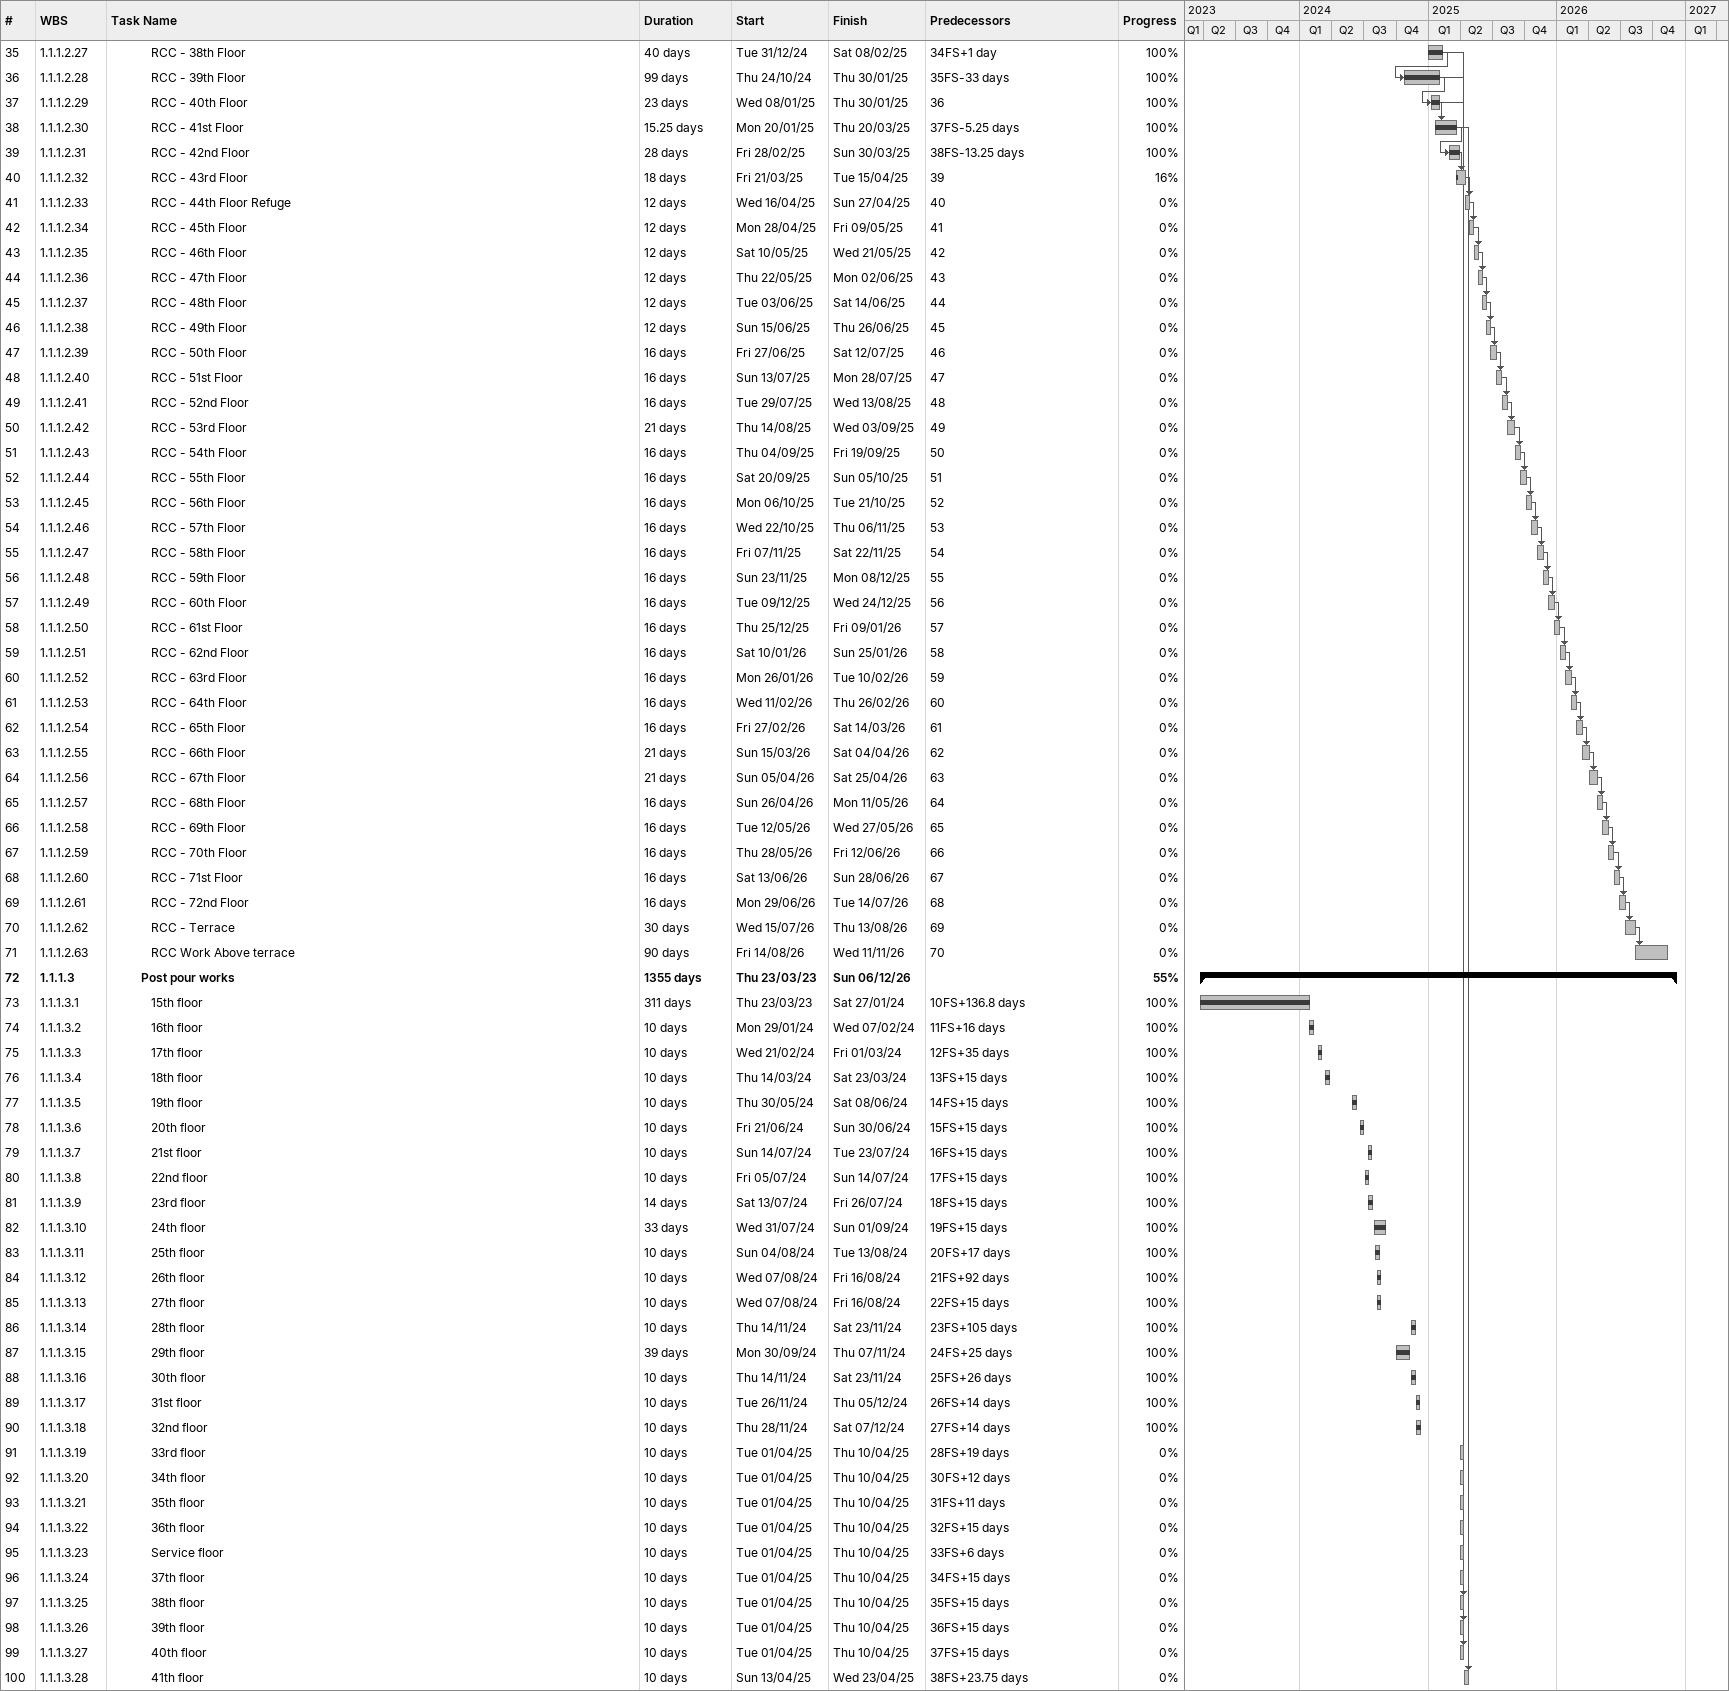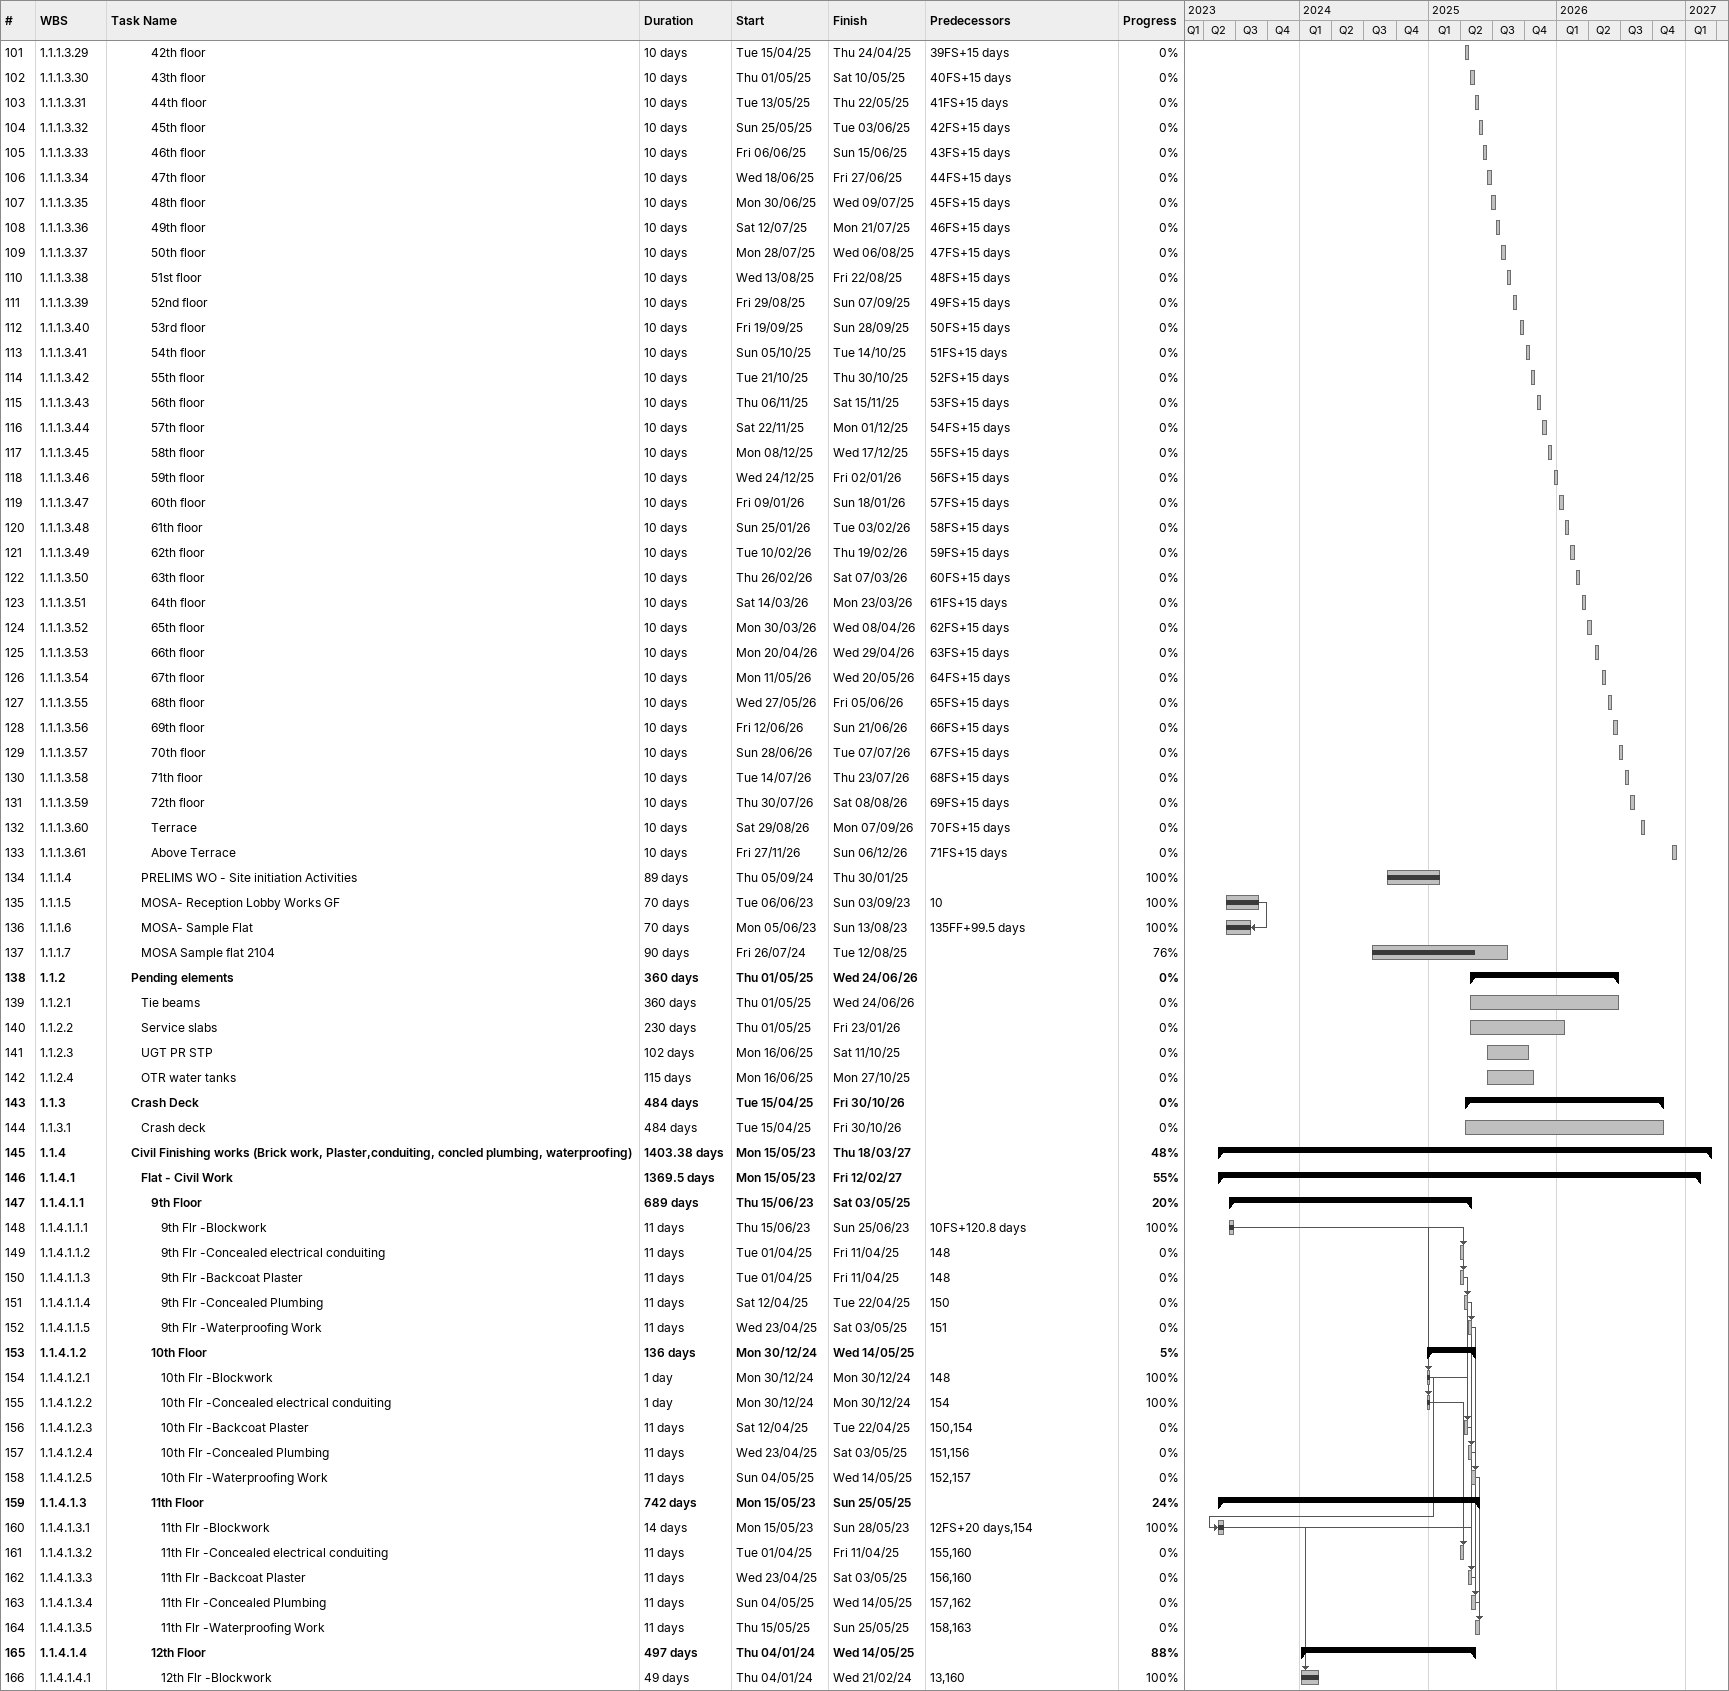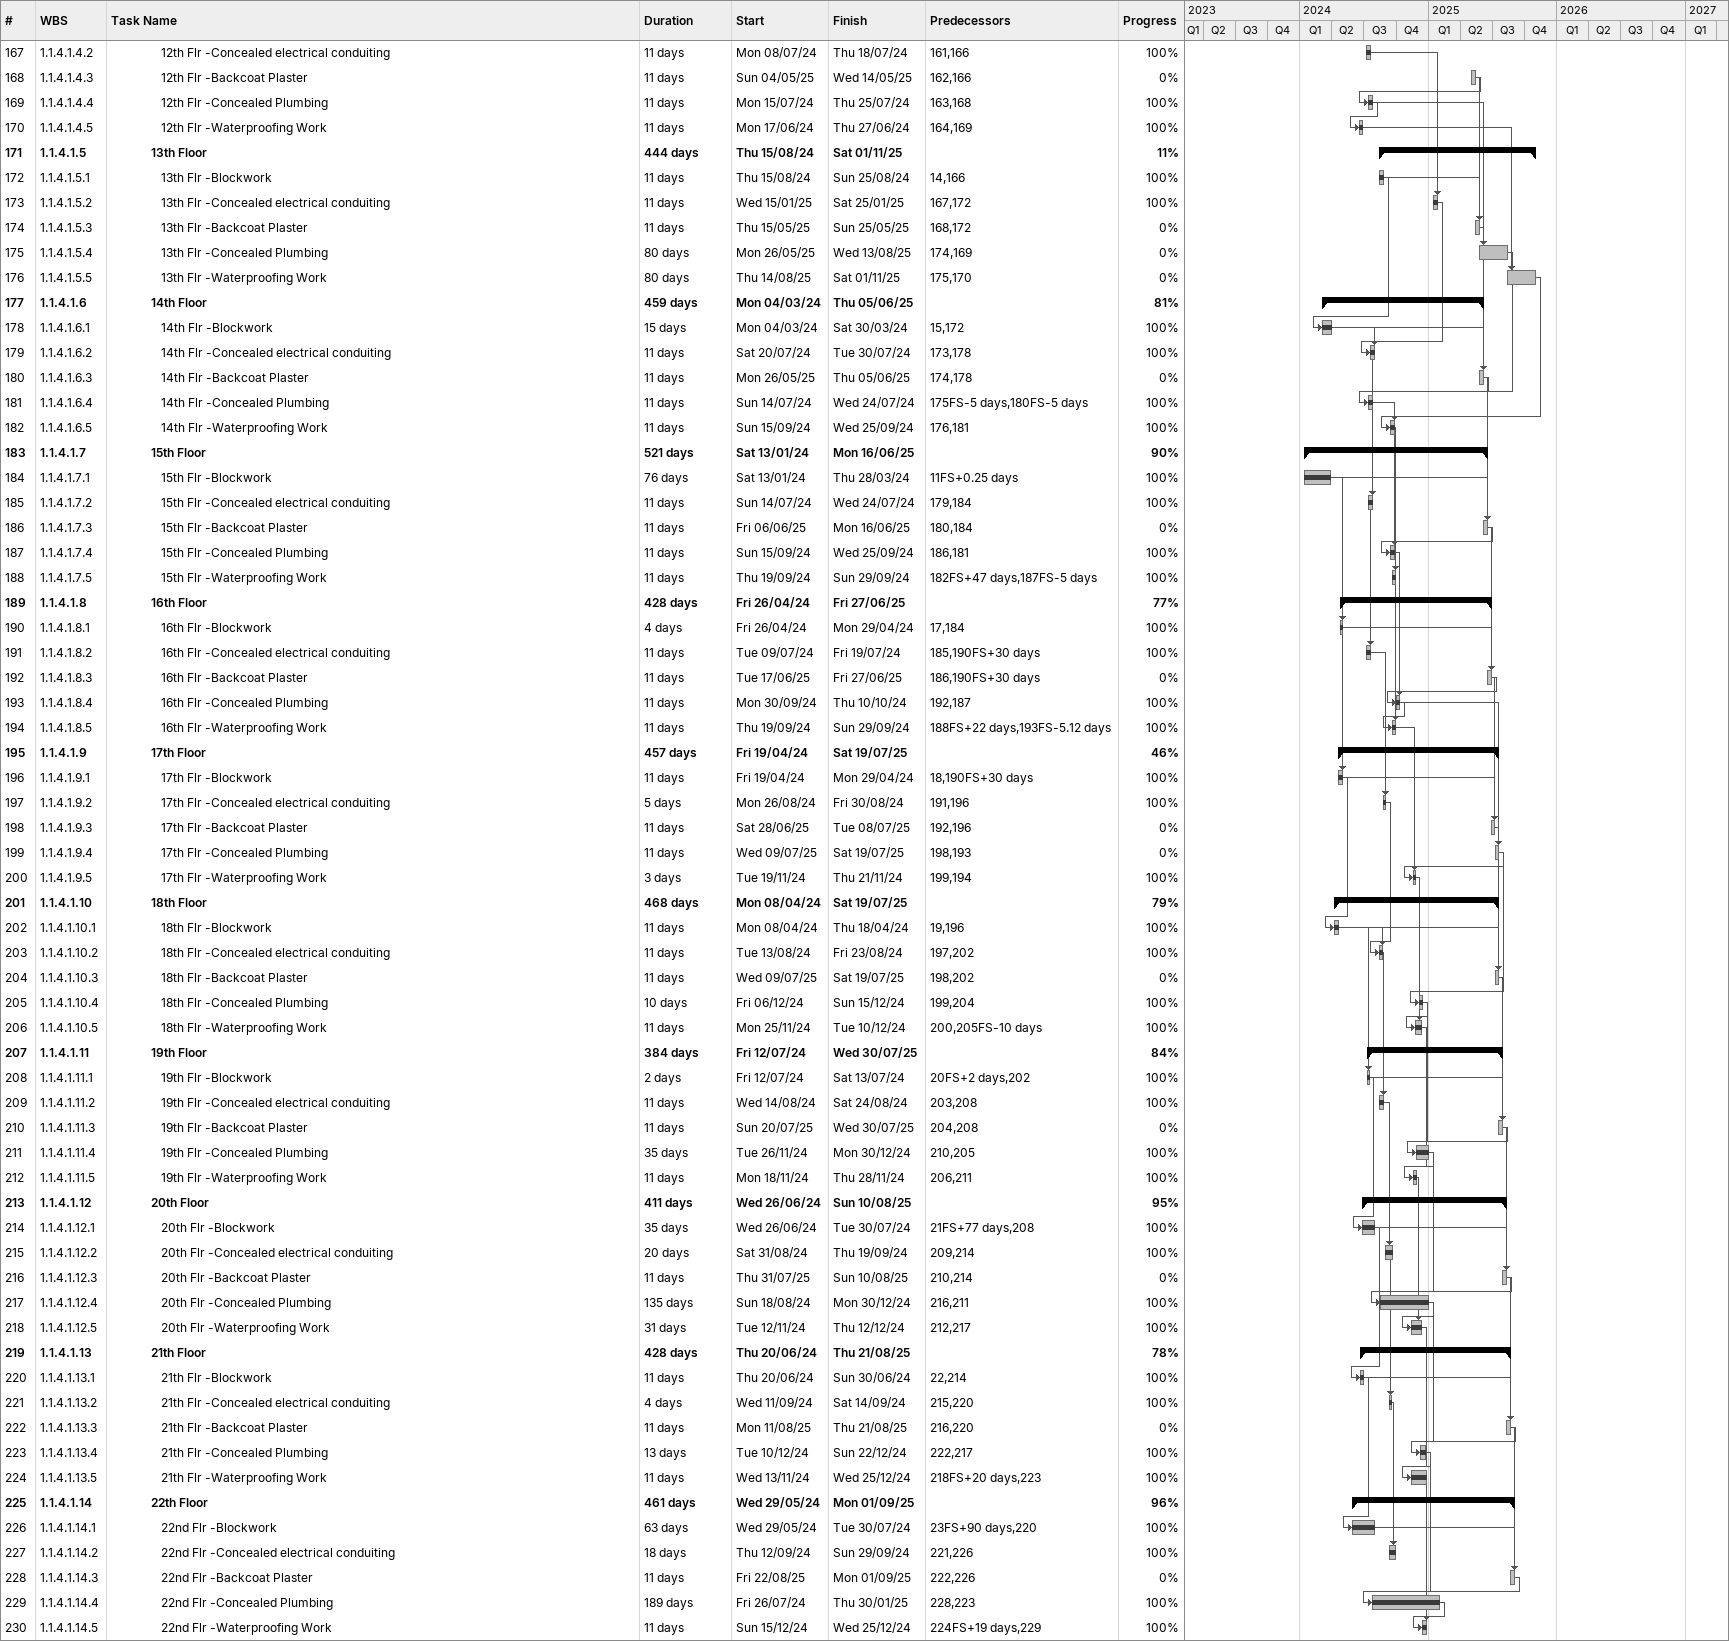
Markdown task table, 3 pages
| ID | WBS | Task | Duration | Start | Finish | Predecessors | % complete |
|---|---|---|---|---|---|---|---|
| 35 | 1.1.1.2.27 | RCC - 38th Floor | 40d | 2024-12-31 | 2025-02-08 | 34FS+1d | 100 |
| 36 | 1.1.1.2.28 | RCC - 39th Floor | 99d | 2024-10-24 | 2025-01-30 | 35FS-33d | 100 |
| 37 | 1.1.1.2.29 | RCC - 40th Floor | 23d | 2025-01-08 | 2025-01-30 | 36 | 100 |
| 38 | 1.1.1.2.30 | RCC - 41st Floor | 15.25d | 2025-01-20 | 2025-03-20 | 37FS-5.25d | 100 |
| 39 | 1.1.1.2.31 | RCC - 42nd Floor | 28d | 2025-02-28 | 2025-03-30 | 38FS-13.25d | 100 |
| 40 | 1.1.1.2.32 | RCC - 43rd Floor | 18d | 2025-03-21 | 2025-04-15 | 39 | 16 |
| 41 | 1.1.1.2.33 | RCC - 44th Floor Refuge | 12d | 2025-04-16 | 2025-04-27 | 40 | 0 |
| 42 | 1.1.1.2.34 | RCC - 45th Floor | 12d | 2025-04-28 | 2025-05-09 | 41 | 0 |
| 43 | 1.1.1.2.35 | RCC - 46th Floor | 12d | 2025-05-10 | 2025-05-21 | 42 | 0 |
| 44 | 1.1.1.2.36 | RCC - 47th Floor | 12d | 2025-05-22 | 2025-06-02 | 43 | 0 |
| 45 | 1.1.1.2.37 | RCC - 48th Floor | 12d | 2025-06-03 | 2025-06-14 | 44 | 0 |
| 46 | 1.1.1.2.38 | RCC - 49th Floor | 12d | 2025-06-15 | 2025-06-26 | 45 | 0 |
| 47 | 1.1.1.2.39 | RCC - 50th Floor | 16d | 2025-06-27 | 2025-07-12 | 46 | 0 |
| 48 | 1.1.1.2.40 | RCC - 51st Floor | 16d | 2025-07-13 | 2025-07-28 | 47 | 0 |
| 49 | 1.1.1.2.41 | RCC - 52nd Floor | 16d | 2025-07-29 | 2025-08-13 | 48 | 0 |
| 50 | 1.1.1.2.42 | RCC - 53rd Floor | 21d | 2025-08-14 | 2025-09-03 | 49 | 0 |
| 51 | 1.1.1.2.43 | RCC - 54th Floor | 16d | 2025-09-04 | 2025-09-19 | 50 | 0 |
| 52 | 1.1.1.2.44 | RCC - 55th Floor | 16d | 2025-09-20 | 2025-10-05 | 51 | 0 |
| 53 | 1.1.1.2.45 | RCC - 56th Floor | 16d | 2025-10-06 | 2025-10-21 | 52 | 0 |
| 54 | 1.1.1.2.46 | RCC - 57th Floor | 16d | 2025-10-22 | 2025-11-06 | 53 | 0 |
| 55 | 1.1.1.2.47 | RCC - 58th Floor | 16d | 2025-11-07 | 2025-11-22 | 54 | 0 |
| 56 | 1.1.1.2.48 | RCC - 59th Floor | 16d | 2025-11-23 | 2025-12-08 | 55 | 0 |
| 57 | 1.1.1.2.49 | RCC - 60th Floor | 16d | 2025-12-09 | 2025-12-24 | 56 | 0 |
| 58 | 1.1.1.2.50 | RCC - 61st Floor | 16d | 2025-12-25 | 2026-01-09 | 57 | 0 |
| 59 | 1.1.1.2.51 | RCC - 62nd Floor | 16d | 2026-01-10 | 2026-01-25 | 58 | 0 |
| 60 | 1.1.1.2.52 | RCC - 63rd Floor | 16d | 2026-01-26 | 2026-02-10 | 59 | 0 |
| 61 | 1.1.1.2.53 | RCC - 64th Floor | 16d | 2026-02-11 | 2026-02-26 | 60 | 0 |
| 62 | 1.1.1.2.54 | RCC - 65th Floor | 16d | 2026-02-27 | 2026-03-14 | 61 | 0 |
| 63 | 1.1.1.2.55 | RCC - 66th Floor | 21d | 2026-03-15 | 2026-04-04 | 62 | 0 |
| 64 | 1.1.1.2.56 | RCC - 67th Floor | 21d | 2026-04-05 | 2026-04-25 | 63 | 0 |
| 65 | 1.1.1.2.57 | RCC - 68th Floor | 16d | 2026-04-26 | 2026-05-11 | 64 | 0 |
| 66 | 1.1.1.2.58 | RCC - 69th Floor | 16d | 2026-05-12 | 2026-05-27 | 65 | 0 |
| 67 | 1.1.1.2.59 | RCC - 70th Floor | 16d | 2026-05-28 | 2026-06-12 | 66 | 0 |
| 68 | 1.1.1.2.60 | RCC - 71st Floor | 16d | 2026-06-13 | 2026-06-28 | 67 | 0 |
| 69 | 1.1.1.2.61 | RCC - 72nd Floor | 16d | 2026-06-29 | 2026-07-14 | 68 | 0 |
| 70 | 1.1.1.2.62 | RCC - Terrace | 30d | 2026-07-15 | 2026-08-13 | 69 | 0 |
| 71 | 1.1.1.2.63 | RCC Work Above terrace | 90d | 2026-08-14 | 2026-11-11 | 70 | 0 |
| 72 | 1.1.1.3 | **Post pour works** | 1355d | 2023-03-23 | 2026-12-06 |  | 55 |
| 73 | 1.1.1.3.1 | 15th floor | 311d | 2023-03-23 | 2024-01-27 | 10FS+136.8d | 100 |
| 74 | 1.1.1.3.2 | 16th floor | 10d | 2024-01-29 | 2024-02-07 | 11FS+16d | 100 |
| 75 | 1.1.1.3.3 | 17th floor | 10d | 2024-02-21 | 2024-03-01 | 12FS+35d | 100 |
| 76 | 1.1.1.3.4 | 18th floor | 10d | 2024-03-14 | 2024-03-23 | 13FS+15d | 100 |
| 77 | 1.1.1.3.5 | 19th floor | 10d | 2024-05-30 | 2024-06-08 | 14FS+15d | 100 |
| 78 | 1.1.1.3.6 | 20th floor | 10d | 2024-06-21 | 2024-06-30 | 15FS+15d | 100 |
| 79 | 1.1.1.3.7 | 21st floor | 10d | 2024-07-14 | 2024-07-23 | 16FS+15d | 100 |
| 80 | 1.1.1.3.8 | 22nd floor | 10d | 2024-07-05 | 2024-07-14 | 17FS+15d | 100 |
| 81 | 1.1.1.3.9 | 23rd floor | 14d | 2024-07-13 | 2024-07-26 | 18FS+15d | 100 |
| 82 | 1.1.1.3.10 | 24th floor | 33d | 2024-07-31 | 2024-09-01 | 19FS+15d | 100 |
| 83 | 1.1.1.3.11 | 25th floor | 10d | 2024-08-04 | 2024-08-13 | 20FS+17d | 100 |
| 84 | 1.1.1.3.12 | 26th floor | 10d | 2024-08-07 | 2024-08-16 | 21FS+92d | 100 |
| 85 | 1.1.1.3.13 | 27th floor | 10d | 2024-08-07 | 2024-08-16 | 22FS+15d | 100 |
| 86 | 1.1.1.3.14 | 28th floor | 10d | 2024-11-14 | 2024-11-23 | 23FS+105d | 100 |
| 87 | 1.1.1.3.15 | 29th floor | 39d | 2024-09-30 | 2024-11-07 | 24FS+25d | 100 |
| 88 | 1.1.1.3.16 | 30th floor | 10d | 2024-11-14 | 2024-11-23 | 25FS+26d | 100 |
| 89 | 1.1.1.3.17 | 31st floor | 10d | 2024-11-26 | 2024-12-05 | 26FS+14d | 100 |
| 90 | 1.1.1.3.18 | 32nd floor | 10d | 2024-11-28 | 2024-12-07 | 27FS+14d | 100 |
| 91 | 1.1.1.3.19 | 33rd floor | 10d | 2025-04-01 | 2025-04-10 | 28FS+19d | 0 |
| 92 | 1.1.1.3.20 | 34th floor | 10d | 2025-04-01 | 2025-04-10 | 30FS+12d | 0 |
| 93 | 1.1.1.3.21 | 35th floor | 10d | 2025-04-01 | 2025-04-10 | 31FS+11d | 0 |
| 94 | 1.1.1.3.22 | 36th floor | 10d | 2025-04-01 | 2025-04-10 | 32FS+15d | 0 |
| 95 | 1.1.1.3.23 | Service floor | 10d | 2025-04-01 | 2025-04-10 | 33FS+6d | 0 |
| 96 | 1.1.1.3.24 | 37th floor | 10d | 2025-04-01 | 2025-04-10 | 34FS+15d | 0 |
| 97 | 1.1.1.3.25 | 38th floor | 10d | 2025-04-01 | 2025-04-10 | 35FS+15d | 0 |
| 98 | 1.1.1.3.26 | 39th floor | 10d | 2025-04-01 | 2025-04-10 | 36FS+15d | 0 |
| 99 | 1.1.1.3.27 | 40th floor | 10d | 2025-04-01 | 2025-04-10 | 37FS+15d | 0 |
| 100 | 1.1.1.3.28 | 41th floor | 10d | 2025-04-13 | 2025-04-23 | 38FS+23.75d | 0 |
| 101 | 1.1.1.3.29 | 42th floor | 10d | 2025-04-15 | 2025-04-24 | 39FS+15d | 0 |
| 102 | 1.1.1.3.30 | 43th floor | 10d | 2025-05-01 | 2025-05-10 | 40FS+15d | 0 |
| 103 | 1.1.1.3.31 | 44th floor | 10d | 2025-05-13 | 2025-05-22 | 41FS+15d | 0 |
| 104 | 1.1.1.3.32 | 45th floor | 10d | 2025-05-25 | 2025-06-03 | 42FS+15d | 0 |
| 105 | 1.1.1.3.33 | 46th floor | 10d | 2025-06-06 | 2025-06-15 | 43FS+15d | 0 |
| 106 | 1.1.1.3.34 | 47th floor | 10d | 2025-06-18 | 2025-06-27 | 44FS+15d | 0 |
| 107 | 1.1.1.3.35 | 48th floor | 10d | 2025-06-30 | 2025-07-09 | 45FS+15d | 0 |
| 108 | 1.1.1.3.36 | 49th floor | 10d | 2025-07-12 | 2025-07-21 | 46FS+15d | 0 |
| 109 | 1.1.1.3.37 | 50th floor | 10d | 2025-07-28 | 2025-08-06 | 47FS+15d | 0 |
| 110 | 1.1.1.3.38 | 51st floor | 10d | 2025-08-13 | 2025-08-22 | 48FS+15d | 0 |
| 111 | 1.1.1.3.39 | 52nd floor | 10d | 2025-08-29 | 2025-09-07 | 49FS+15d | 0 |
| 112 | 1.1.1.3.40 | 53rd floor | 10d | 2025-09-19 | 2025-09-28 | 50FS+15d | 0 |
| 113 | 1.1.1.3.41 | 54th floor | 10d | 2025-10-05 | 2025-10-14 | 51FS+15d | 0 |
| 114 | 1.1.1.3.42 | 55th floor | 10d | 2025-10-21 | 2025-10-30 | 52FS+15d | 0 |
| 115 | 1.1.1.3.43 | 56th floor | 10d | 2025-11-06 | 2025-11-15 | 53FS+15d | 0 |
| 116 | 1.1.1.3.44 | 57th floor | 10d | 2025-11-22 | 2025-12-01 | 54FS+15d | 0 |
| 117 | 1.1.1.3.45 | 58th floor | 10d | 2025-12-08 | 2025-12-17 | 55FS+15d | 0 |
| 118 | 1.1.1.3.46 | 59th floor | 10d | 2025-12-24 | 2026-01-02 | 56FS+15d | 0 |
| 119 | 1.1.1.3.47 | 60th floor | 10d | 2026-01-09 | 2026-01-18 | 57FS+15d | 0 |
| 120 | 1.1.1.3.48 | 61th floor | 10d | 2026-01-25 | 2026-02-03 | 58FS+15d | 0 |
| 121 | 1.1.1.3.49 | 62th floor | 10d | 2026-02-10 | 2026-02-19 | 59FS+15d | 0 |
| 122 | 1.1.1.3.50 | 63th floor | 10d | 2026-02-26 | 2026-03-07 | 60FS+15d | 0 |
| 123 | 1.1.1.3.51 | 64th floor | 10d | 2026-03-14 | 2026-03-23 | 61FS+15d | 0 |
| 124 | 1.1.1.3.52 | 65th floor | 10d | 2026-03-30 | 2026-04-08 | 62FS+15d | 0 |
| 125 | 1.1.1.3.53 | 66th floor | 10d | 2026-04-20 | 2026-04-29 | 63FS+15d | 0 |
| 126 | 1.1.1.3.54 | 67th floor | 10d | 2026-05-11 | 2026-05-20 | 64FS+15d | 0 |
| 127 | 1.1.1.3.55 | 68th floor | 10d | 2026-05-27 | 2026-06-05 | 65FS+15d | 0 |
| 128 | 1.1.1.3.56 | 69th floor | 10d | 2026-06-12 | 2026-06-21 | 66FS+15d | 0 |
| 129 | 1.1.1.3.57 | 70th floor | 10d | 2026-06-28 | 2026-07-07 | 67FS+15d | 0 |
| 130 | 1.1.1.3.58 | 71th floor | 10d | 2026-07-14 | 2026-07-23 | 68FS+15d | 0 |
| 131 | 1.1.1.3.59 | 72th floor | 10d | 2026-07-30 | 2026-08-08 | 69FS+15d | 0 |
| 132 | 1.1.1.3.60 | Terrace | 10d | 2026-08-29 | 2026-09-07 | 70FS+15d | 0 |
| 133 | 1.1.1.3.61 | Above Terrace | 10d | 2026-11-27 | 2026-12-06 | 71FS+15d | 0 |
| 134 | 1.1.1.4 | PRELIMS WO - Site initiation Activities | 89d | 2024-09-05 | 2025-01-30 |  | 100 |
| 135 | 1.1.1.5 | MOSA- Reception Lobby Works GF | 70d | 2023-06-06 | 2023-09-03 | 10 | 100 |
| 136 | 1.1.1.6 | MOSA- Sample Flat | 70d | 2023-06-05 | 2023-08-13 | 135FF+99.5d | 100 |
| 137 | 1.1.1.7 | MOSA Sample flat 2104 | 90d | 2024-07-26 | 2025-08-12 |  | 76 |
| 138 | 1.1.2 | **Pending elements** | 360d | 2025-05-01 | 2026-06-24 |  | 0 |
| 139 | 1.1.2.1 | Tie beams | 360d | 2025-05-01 | 2026-06-24 |  | 0 |
| 140 | 1.1.2.2 | Service slabs | 230d | 2025-05-01 | 2026-01-23 |  | 0 |
| 141 | 1.1.2.3 | UGT PR STP | 102d | 2025-06-16 | 2025-10-11 |  | 0 |
| 142 | 1.1.2.4 | OTR water tanks | 115d | 2025-06-16 | 2025-10-27 |  | 0 |
| 143 | 1.1.3 | **Crash Deck** | 484d | 2025-04-15 | 2026-10-30 |  | 0 |
| 144 | 1.1.3.1 | Crash deck | 484d | 2025-04-15 | 2026-10-30 |  | 0 |
| 145 | 1.1.4 | **Civil Finishing works (Brick work, Plaster,conduiting, concled plumbing, waterproofing)** | 1403.38d | 2023-05-15 | 2027-03-18 |  | 48 |
| 146 | 1.1.4.1 | **Flat - Civil Work** | 1369.5d | 2023-05-15 | 2027-02-12 |  | 55 |
| 147 | 1.1.4.1.1 | **9th Floor** | 689d | 2023-06-15 | 2025-05-03 |  | 20 |
| 148 | 1.1.4.1.1.1 | 9th Flr -Blockwork | 11d | 2023-06-15 | 2023-06-25 | 10FS+120.8d | 100 |
| 149 | 1.1.4.1.1.2 | 9th Flr -Concealed electrical conduiting | 11d | 2025-04-01 | 2025-04-11 | 148 | 0 |
| 150 | 1.1.4.1.1.3 | 9th Flr -Backcoat Plaster | 11d | 2025-04-01 | 2025-04-11 | 148 | 0 |
| 151 | 1.1.4.1.1.4 | 9th Flr -Concealed Plumbing | 11d | 2025-04-12 | 2025-04-22 | 150 | 0 |
| 152 | 1.1.4.1.1.5 | 9th Flr -Waterproofing Work | 11d | 2025-04-23 | 2025-05-03 | 151 | 0 |
| 153 | 1.1.4.1.2 | **10th Floor** | 136d | 2024-12-30 | 2025-05-14 |  | 5 |
| 154 | 1.1.4.1.2.1 | 10th Flr -Blockwork | 1d | 2024-12-30 | 2024-12-30 | 148 | 100 |
| 155 | 1.1.4.1.2.2 | 10th Flr -Concealed electrical conduiting | 1d | 2024-12-30 | 2024-12-30 | 154 | 100 |
| 156 | 1.1.4.1.2.3 | 10th Flr -Backcoat Plaster | 11d | 2025-04-12 | 2025-04-22 | 150, 154 | 0 |
| 157 | 1.1.4.1.2.4 | 10th Flr -Concealed Plumbing | 11d | 2025-04-23 | 2025-05-03 | 151, 156 | 0 |
| 158 | 1.1.4.1.2.5 | 10th Flr -Waterproofing Work | 11d | 2025-05-04 | 2025-05-14 | 152, 157 | 0 |
| 159 | 1.1.4.1.3 | **11th Floor** | 742d | 2023-05-15 | 2025-05-25 |  | 24 |
| 160 | 1.1.4.1.3.1 | 11th Flr -Blockwork | 14d | 2023-05-15 | 2023-05-28 | 12FS+20d, 154 | 100 |
| 161 | 1.1.4.1.3.2 | 11th Flr -Concealed electrical conduiting | 11d | 2025-04-01 | 2025-04-11 | 155, 160 | 0 |
| 162 | 1.1.4.1.3.3 | 11th Flr -Backcoat Plaster | 11d | 2025-04-23 | 2025-05-03 | 156, 160 | 0 |
| 163 | 1.1.4.1.3.4 | 11th Flr -Concealed Plumbing | 11d | 2025-05-04 | 2025-05-14 | 157, 162 | 0 |
| 164 | 1.1.4.1.3.5 | 11th Flr -Waterproofing Work | 11d | 2025-05-15 | 2025-05-25 | 158, 163 | 0 |
| 165 | 1.1.4.1.4 | **12th Floor** | 497d | 2024-01-04 | 2025-05-14 |  | 88 |
| 166 | 1.1.4.1.4.1 | 12th Flr -Blockwork | 49d | 2024-01-04 | 2024-02-21 | 13, 160 | 100 |
| 167 | 1.1.4.1.4.2 | 12th Flr -Concealed electrical conduiting | 11d | 2024-07-08 | 2024-07-18 | 161, 166 | 100 |
| 168 | 1.1.4.1.4.3 | 12th Flr -Backcoat Plaster | 11d | 2025-05-04 | 2025-05-14 | 162, 166 | 0 |
| 169 | 1.1.4.1.4.4 | 12th Flr -Concealed Plumbing | 11d | 2024-07-15 | 2024-07-25 | 163, 168 | 100 |
| 170 | 1.1.4.1.4.5 | 12th Flr -Waterproofing Work | 11d | 2024-06-17 | 2024-06-27 | 164, 169 | 100 |
| 171 | 1.1.4.1.5 | **13th Floor** | 444d | 2024-08-15 | 2025-11-01 |  | 11 |
| 172 | 1.1.4.1.5.1 | 13th Flr -Blockwork | 11d | 2024-08-15 | 2024-08-25 | 14, 166 | 100 |
| 173 | 1.1.4.1.5.2 | 13th Flr -Concealed electrical conduiting | 11d | 2025-01-15 | 2025-01-25 | 167, 172 | 100 |
| 174 | 1.1.4.1.5.3 | 13th Flr -Backcoat Plaster | 11d | 2025-05-15 | 2025-05-25 | 168, 172 | 0 |
| 175 | 1.1.4.1.5.4 | 13th Flr -Concealed Plumbing | 80d | 2025-05-26 | 2025-08-13 | 174, 169 | 0 |
| 176 | 1.1.4.1.5.5 | 13th Flr -Waterproofing Work | 80d | 2025-08-14 | 2025-11-01 | 175, 170 | 0 |
| 177 | 1.1.4.1.6 | **14th Floor** | 459d | 2024-03-04 | 2025-06-05 |  | 81 |
| 178 | 1.1.4.1.6.1 | 14th Flr -Blockwork | 15d | 2024-03-04 | 2024-03-30 | 15, 172 | 100 |
| 179 | 1.1.4.1.6.2 | 14th Flr -Concealed electrical conduiting | 11d | 2024-07-20 | 2024-07-30 | 173, 178 | 100 |
| 180 | 1.1.4.1.6.3 | 14th Flr -Backcoat Plaster | 11d | 2025-05-26 | 2025-06-05 | 174, 178 | 0 |
| 181 | 1.1.4.1.6.4 | 14th Flr -Concealed Plumbing | 11d | 2024-07-14 | 2024-07-24 | 175FS-5d, 180FS-5d | 100 |
| 182 | 1.1.4.1.6.5 | 14th Flr -Waterproofing Work | 11d | 2024-09-15 | 2024-09-25 | 176, 181 | 100 |
| 183 | 1.1.4.1.7 | **15th Floor** | 521d | 2024-01-13 | 2025-06-16 |  | 90 |
| 184 | 1.1.4.1.7.1 | 15th Flr -Blockwork | 76d | 2024-01-13 | 2024-03-28 | 11FS+0.25d | 100 |
| 185 | 1.1.4.1.7.2 | 15th Flr -Concealed electrical conduiting | 11d | 2024-07-14 | 2024-07-24 | 179, 184 | 100 |
| 186 | 1.1.4.1.7.3 | 15th Flr -Backcoat Plaster | 11d | 2025-06-06 | 2025-06-16 | 180, 184 | 0 |
| 187 | 1.1.4.1.7.4 | 15th Flr -Concealed Plumbing | 11d | 2024-09-15 | 2024-09-25 | 186, 181 | 100 |
| 188 | 1.1.4.1.7.5 | 15th Flr -Waterproofing Work | 11d | 2024-09-19 | 2024-09-29 | 182FS+47d, 187FS-5d | 100 |
| 189 | 1.1.4.1.8 | **16th Floor** | 428d | 2024-04-26 | 2025-06-27 |  | 77 |
| 190 | 1.1.4.1.8.1 | 16th Flr -Blockwork | 4d | 2024-04-26 | 2024-04-29 | 17, 184 | 100 |
| 191 | 1.1.4.1.8.2 | 16th Flr -Concealed electrical conduiting | 11d | 2024-07-09 | 2024-07-19 | 185, 190FS+30d | 100 |
| 192 | 1.1.4.1.8.3 | 16th Flr -Backcoat Plaster | 11d | 2025-06-17 | 2025-06-27 | 186, 190FS+30d | 0 |
| 193 | 1.1.4.1.8.4 | 16th Flr -Concealed Plumbing | 11d | 2024-09-30 | 2024-10-10 | 192, 187 | 100 |
| 194 | 1.1.4.1.8.5 | 16th Flr -Waterproofing Work | 11d | 2024-09-19 | 2024-09-29 | 188FS+22d, 193FS-5.12d | 100 |
| 195 | 1.1.4.1.9 | **17th Floor** | 457d | 2024-04-19 | 2025-07-19 |  | 46 |
| 196 | 1.1.4.1.9.1 | 17th Flr -Blockwork | 11d | 2024-04-19 | 2024-04-29 | 18, 190FS+30d | 100 |
| 197 | 1.1.4.1.9.2 | 17th Flr -Concealed electrical conduiting | 5d | 2024-08-26 | 2024-08-30 | 191, 196 | 100 |
| 198 | 1.1.4.1.9.3 | 17th Flr -Backcoat Plaster | 11d | 2025-06-28 | 2025-07-08 | 192, 196 | 0 |
| 199 | 1.1.4.1.9.4 | 17th Flr -Concealed Plumbing | 11d | 2025-07-09 | 2025-07-19 | 198, 193 | 0 |
| 200 | 1.1.4.1.9.5 | 17th Flr -Waterproofing Work | 3d | 2024-11-19 | 2024-11-21 | 199, 194 | 100 |
| 201 | 1.1.4.1.10 | **18th Floor** | 468d | 2024-04-08 | 2025-07-19 |  | 79 |
| 202 | 1.1.4.1.10.1 | 18th Flr -Blockwork | 11d | 2024-04-08 | 2024-04-18 | 19, 196 | 100 |
| 203 | 1.1.4.1.10.2 | 18th Flr -Concealed electrical conduiting | 11d | 2024-08-13 | 2024-08-23 | 197, 202 | 100 |
| 204 | 1.1.4.1.10.3 | 18th Flr -Backcoat Plaster | 11d | 2025-07-09 | 2025-07-19 | 198, 202 | 0 |
| 205 | 1.1.4.1.10.4 | 18th Flr -Concealed Plumbing | 10d | 2024-12-06 | 2024-12-15 | 199, 204 | 100 |
| 206 | 1.1.4.1.10.5 | 18th Flr -Waterproofing Work | 11d | 2024-11-25 | 2024-12-10 | 200, 205FS-10d | 100 |
| 207 | 1.1.4.1.11 | **19th Floor** | 384d | 2024-07-12 | 2025-07-30 |  | 84 |
| 208 | 1.1.4.1.11.1 | 19th Flr -Blockwork | 2d | 2024-07-12 | 2024-07-13 | 20FS+2d, 202 | 100 |
| 209 | 1.1.4.1.11.2 | 19th Flr -Concealed electrical conduiting | 11d | 2024-08-14 | 2024-08-24 | 203, 208 | 100 |
| 210 | 1.1.4.1.11.3 | 19th Flr -Backcoat Plaster | 11d | 2025-07-20 | 2025-07-30 | 204, 208 | 0 |
| 211 | 1.1.4.1.11.4 | 19th Flr -Concealed Plumbing | 35d | 2024-11-26 | 2024-12-30 | 210, 205 | 100 |
| 212 | 1.1.4.1.11.5 | 19th Flr -Waterproofing Work | 11d | 2024-11-18 | 2024-11-28 | 206, 211 | 100 |
| 213 | 1.1.4.1.12 | **20th Floor** | 411d | 2024-06-26 | 2025-08-10 |  | 95 |
| 214 | 1.1.4.1.12.1 | 20th Flr -Blockwork | 35d | 2024-06-26 | 2024-07-30 | 21FS+77d, 208 | 100 |
| 215 | 1.1.4.1.12.2 | 20th Flr -Concealed electrical conduiting | 20d | 2024-08-31 | 2024-09-19 | 209, 214 | 100 |
| 216 | 1.1.4.1.12.3 | 20th Flr -Backcoat Plaster | 11d | 2025-07-31 | 2025-08-10 | 210, 214 | 0 |
| 217 | 1.1.4.1.12.4 | 20th Flr -Concealed Plumbing | 135d | 2024-08-18 | 2024-12-30 | 216, 211 | 100 |
| 218 | 1.1.4.1.12.5 | 20th Flr -Waterproofing Work | 31d | 2024-11-12 | 2024-12-12 | 212, 217 | 100 |
| 219 | 1.1.4.1.13 | **21th Floor** | 428d | 2024-06-20 | 2025-08-21 |  | 78 |
| 220 | 1.1.4.1.13.1 | 21th Flr -Blockwork | 11d | 2024-06-20 | 2024-06-30 | 22, 214 | 100 |
| 221 | 1.1.4.1.13.2 | 21th Flr -Concealed electrical conduiting | 4d | 2024-09-11 | 2024-09-14 | 215, 220 | 100 |
| 222 | 1.1.4.1.13.3 | 21th Flr -Backcoat Plaster | 11d | 2025-08-11 | 2025-08-21 | 216, 220 | 0 |
| 223 | 1.1.4.1.13.4 | 21th Flr -Concealed Plumbing | 13d | 2024-12-10 | 2024-12-22 | 222, 217 | 100 |
| 224 | 1.1.4.1.13.5 | 21th Flr -Waterproofing Work | 11d | 2024-11-13 | 2024-12-25 | 218FS+20d, 223 | 100 |
| 225 | 1.1.4.1.14 | **22th Floor** | 461d | 2024-05-29 | 2025-09-01 |  | 96 |
| 226 | 1.1.4.1.14.1 | 22nd Flr -Blockwork | 63d | 2024-05-29 | 2024-07-30 | 23FS+90d, 220 | 100 |
| 227 | 1.1.4.1.14.2 | 22nd Flr -Concealed electrical conduiting | 18d | 2024-09-12 | 2024-09-29 | 221, 226 | 100 |
| 228 | 1.1.4.1.14.3 | 22nd Flr -Backcoat Plaster | 11d | 2025-08-22 | 2025-09-01 | 222, 226 | 0 |
| 229 | 1.1.4.1.14.4 | 22nd Flr -Concealed Plumbing | 189d | 2024-07-26 | 2025-01-30 | 228, 223 | 100 |
| 230 | 1.1.4.1.14.5 | 22nd Flr -Waterproofing Work | 11d | 2024-12-15 | 2024-12-25 | 224FS+19d, 229 | 100 |
